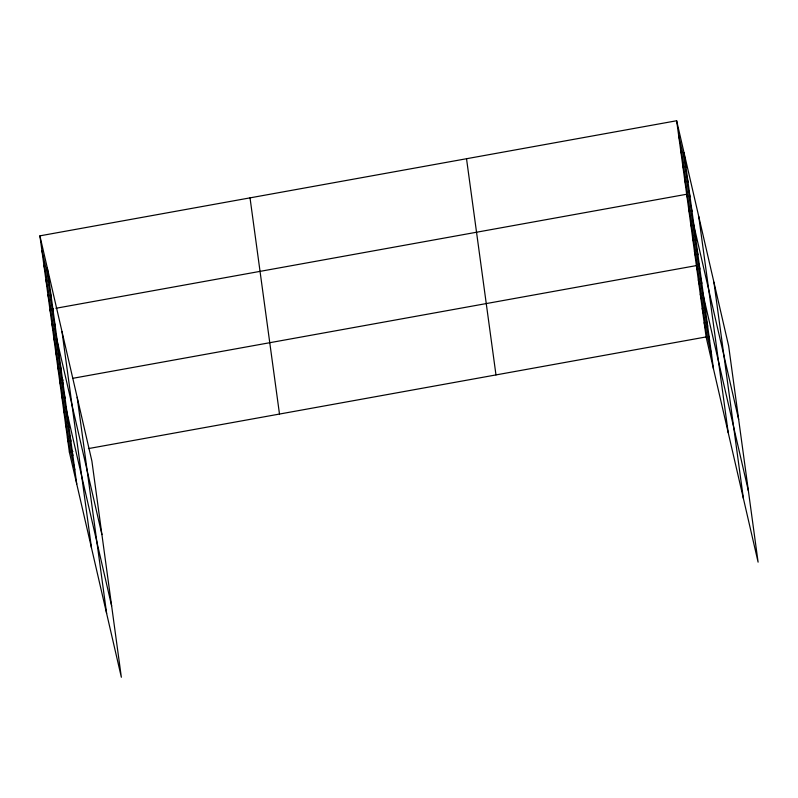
<?xml version="1.0" encoding="UTF-8"?>
<svg xmlns="http://www.w3.org/2000/svg" width="798" height="798" viewBox="0 0 798 798"><rect width="100%" height="100%" fill="white"/><g stroke="black" fill="none" stroke-linecap="round" stroke-linejoin="round"><path stroke-width="1.2" d="M39.9 235.849L91.89 461.064L121.356 677.253L69.356 452.037L39.9 235.849L676.644 120.747L728.644 345.963L758.1 562.151L706.11 336.936L676.644 120.747M53.496 308.706L49.915 309.355L101.915 534.57M55.89 308.277L686.659 194.253L738.659 419.469M63.222 380.048L59.641 380.696L111.63 605.911M72.768 378.322L696.385 265.594L748.374 490.81M69.356 452.037L72.937 451.389M88.458 448.586L706.11 336.936M678.649 135.451L686.041 167.44M680.654 150.154L688.036 182.144M682.659 164.847L690.041 196.847M684.654 179.55L692.046 211.55M688.604 208.517L695.996 240.517M690.549 222.792L697.941 254.781M692.494 237.056L699.886 269.056M694.44 251.33L701.831 283.32M698.33 279.869L705.711 311.858M700.275 294.133L707.656 326.133M702.22 308.407L709.602 340.397M704.165 322.671L711.547 354.671M41.905 250.552L49.286 282.542M43.91 265.245L51.291 297.245M45.905 279.948L53.296 311.948M47.91 294.652L55.301 326.651M51.86 323.619L59.252 355.619M53.805 337.893L61.187 369.883M55.75 352.157L63.132 384.157M57.695 366.432L65.077 398.421M61.586 394.96L68.967 426.96M63.531 409.234L70.912 441.224M65.466 423.499L72.857 455.498M67.411 437.773L74.803 469.763M713.921 282.203L743.377 498.391M698.749 216.507L728.215 432.696M684.036 152.747L713.492 368.935M466.521 158.732L495.977 374.92M250.023 197.864L279.49 414.052M77.177 397.294L106.633 613.492M62.005 331.609L91.471 547.797M47.291 267.839L76.748 484.037"/></g></svg>
